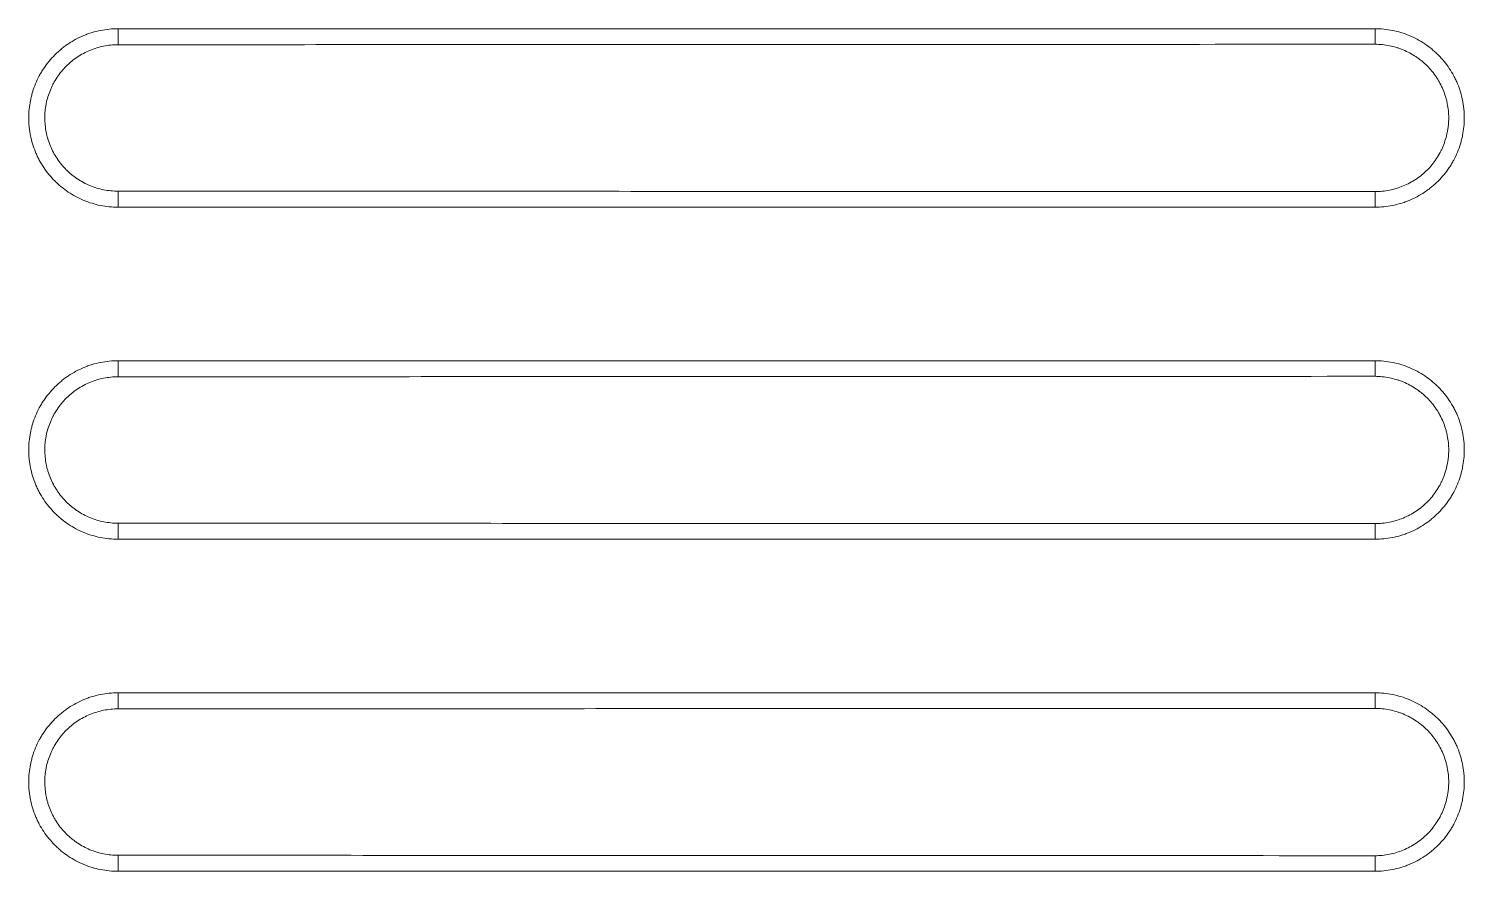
# Model space of a CAD drawing. Header units: millimetres. Extents: x -195 to 1349, y 148 to 750.
# Drawn here: x 904.64 to 924.09, y 363.53 to 374.94 of the extents above; entities that cross this region are included whole.
import ezdxf

# ---------------------------------------------------------------- set-up
doc = ezdxf.new("R2010")
doc.units = ezdxf.units.MM
doc.layers.add('4', color=7, linetype='CONTINUOUS', true_color=0xffffff)

msp = doc.modelspace()

# ---------------------------------------------------------------- linework, layer by layer
at = {"layer": '4', "color": 7, "linetype": 'Continuous', "lineweight": 18}
for points, knots in [([(905.849, 374.945), (905.769, 374.945), (905.69, 374.937), (905.574, 374.914), (905.536, 374.904), (905.479, 374.887), (905.46, 374.881), (905.423, 374.867), (905.404, 374.86), (905.313, 374.822), (905.243, 374.785), (905.161, 374.73), (905.145, 374.719), (905.113, 374.695), (905.097, 374.683), (905.051, 374.645), (905.022, 374.619), (904.938, 374.535), (904.888, 374.474), (904.832, 374.391), (904.822, 374.374), (904.801, 374.34), (904.792, 374.323), (904.764, 374.271), (904.747, 374.235), (904.716, 374.162), (904.703, 374.125), (904.686, 374.068), (904.681, 374.049), (904.671, 374.011), (904.667, 373.991), (904.647, 373.893), (904.639, 373.815), (904.639, 373.697), (904.641, 373.657), (904.647, 373.598), (904.65, 373.578), (904.655, 373.539), (904.659, 373.519), (904.678, 373.422), (904.701, 373.347), (904.739, 373.255), (904.747, 373.237), (904.764, 373.201), (904.773, 373.183), (904.801, 373.13), (904.821, 373.097), (904.887, 372.998), (904.937, 372.937), (905.007, 372.867), (905.022, 372.853), (905.051, 372.826), (905.096, 372.787), (905.143, 372.752), (905.209, 372.708), (905.243, 372.688), (905.313, 372.65), (905.349, 372.633), (905.459, 372.588), (905.534, 372.565), (905.65, 372.541), (905.69, 372.536), (905.769, 372.528), (905.809, 372.526), (905.849, 372.526)], [0, 0, 0, 0, 0.0625, 0.0625, 0.09375, 0.09375, 0.109375, 0.109375, 0.125, 0.125, 0.1875, 0.1875, 0.203125, 0.203125, 0.21875, 0.21875, 0.25, 0.25, 0.3125, 0.3125, 0.328125, 0.328125, 0.34375, 0.34375, 0.375, 0.375, 0.40625, 0.40625, 0.421875, 0.421875, 0.4375, 0.4375, 0.5, 0.5, 0.53125, 0.53125, 0.546875, 0.546875, 0.5625, 0.5625, 0.625, 0.625, 0.640625, 0.640625, 0.65625, 0.65625, 0.6875, 0.6875, 0.75, 0.75, 0.765625, 0.765625, 0.78125, 0.8125, 0.8125, 0.84375, 0.84375, 0.875, 0.875, 0.9375, 0.9375, 0.96875, 0.96875, 1, 1, 1, 1]), ([(922.878, 374.945), (920.57, 374.945), (918.262, 374.945), (914.27, 374.945), (912.586, 374.945), (909.217, 374.945), (907.533, 374.945), (905.849, 374.945)], [0, 0, 0, 0, 0.406548, 0.406548, 0.703274, 0.703274, 1, 1, 1, 1]), ([(922.878, 372.526), (922.957, 372.526), (923.036, 372.534), (923.152, 372.557), (923.19, 372.566), (923.247, 372.584), (923.266, 372.59), (923.304, 372.603), (923.322, 372.61), (923.414, 372.648), (923.483, 372.685), (923.565, 372.74), (923.582, 372.752), (923.614, 372.775), (923.629, 372.788), (923.676, 372.826), (923.705, 372.852), (923.789, 372.936), (923.839, 372.997), (923.894, 373.079), (923.905, 373.096), (923.925, 373.13), (923.935, 373.148), (923.963, 373.2), (923.98, 373.236), (924.01, 373.308), (924.023, 373.346), (924.04, 373.402), (924.046, 373.421), (924.055, 373.46), (924.06, 373.48), (924.079, 373.577), (924.087, 373.656), (924.087, 373.774), (924.085, 373.813), (924.079, 373.873), (924.077, 373.893), (924.071, 373.932), (924.068, 373.952), (924.048, 374.049), (924.026, 374.124), (923.988, 374.216), (923.98, 374.234), (923.963, 374.27), (923.954, 374.288), (923.926, 374.34), (923.905, 374.374), (923.84, 374.472), (923.79, 374.534), (923.719, 374.604), (923.705, 374.618), (923.675, 374.645), (923.631, 374.683), (923.583, 374.719), (923.518, 374.762), (923.484, 374.783), (923.414, 374.82), (923.378, 374.837), (923.268, 374.883), (923.192, 374.906), (923.076, 374.929), (923.037, 374.935), (922.957, 374.943), (922.917, 374.945), (922.878, 374.945)], [0, 0, 0, 0, 0.0625, 0.0625, 0.09375, 0.09375, 0.109375, 0.109375, 0.125, 0.125, 0.1875, 0.1875, 0.203125, 0.203125, 0.21875, 0.21875, 0.25, 0.25, 0.3125, 0.3125, 0.328125, 0.328125, 0.34375, 0.34375, 0.375, 0.375, 0.40625, 0.40625, 0.421875, 0.421875, 0.4375, 0.4375, 0.5, 0.5, 0.53125, 0.53125, 0.546875, 0.546875, 0.5625, 0.5625, 0.625, 0.625, 0.640625, 0.640625, 0.65625, 0.65625, 0.6875, 0.6875, 0.75, 0.75, 0.765625, 0.765625, 0.78125, 0.8125, 0.8125, 0.84375, 0.84375, 0.875, 0.875, 0.9375, 0.9375, 0.96875, 0.96875, 1, 1, 1, 1]), ([(905.849, 372.743), (905.783, 372.743), (905.719, 372.75), (905.624, 372.769), (905.593, 372.776), (905.53, 372.795), (905.499, 372.806), (905.439, 372.831), (905.381, 372.859), (905.325, 372.892), (905.285, 372.919), (905.272, 372.929), (905.246, 372.948), (905.233, 372.958), (905.195, 372.989), (905.171, 373.011), (905.102, 373.08), (905.061, 373.13), (905.016, 373.197), (905.007, 373.211), (904.99, 373.239), (904.982, 373.253), (904.959, 373.296), (904.945, 373.325), (904.921, 373.385), (904.91, 373.416), (904.895, 373.462), (904.891, 373.478), (904.883, 373.509), (904.88, 373.525), (904.87, 373.573), (904.861, 373.638), (904.857, 373.702), (904.857, 373.767), (904.859, 373.799), (904.863, 373.848), (904.865, 373.864), (904.87, 373.897), (904.884, 373.977), (904.908, 374.054), (904.939, 374.129), (904.945, 374.144), (904.959, 374.173), (904.966, 374.188), (904.989, 374.231), (905.006, 374.259), (905.06, 374.34), (905.101, 374.39), (905.159, 374.448), (905.17, 374.459), (905.195, 374.481), (905.207, 374.491), (905.244, 374.522), (905.27, 374.542), (905.324, 374.578), (905.352, 374.594), (905.409, 374.625), (905.439, 374.639), (905.499, 374.664), (905.56, 374.686), (905.623, 374.702), (905.686, 374.714), (905.718, 374.719), (905.783, 374.726), (905.816, 374.727), (905.849, 374.727)], [0, 0, 0, 0, 0.0625, 0.0625, 0.09375, 0.09375, 0.125, 0.125, 0.15625, 0.1875, 0.1875, 0.203125, 0.203125, 0.21875, 0.21875, 0.25, 0.25, 0.3125, 0.3125, 0.328125, 0.328125, 0.34375, 0.34375, 0.375, 0.375, 0.40625, 0.40625, 0.421875, 0.421875, 0.4375, 0.4375, 0.46875, 0.5, 0.5, 0.53125, 0.53125, 0.546875, 0.546875, 0.5625, 0.625, 0.625, 0.640625, 0.640625, 0.65625, 0.65625, 0.6875, 0.6875, 0.75, 0.75, 0.765625, 0.765625, 0.78125, 0.78125, 0.8125, 0.8125, 0.84375, 0.84375, 0.875, 0.875, 0.90625, 0.9375, 0.9375, 0.96875, 0.96875, 1, 1, 1, 1]), ([(922.878, 374.734), (920.57, 374.733), (918.262, 374.732), (914.27, 374.73), (912.586, 374.73), (909.217, 374.729), (907.533, 374.728), (905.849, 374.727)], [0, 0, 0, 0, 0.406541, 0.406541, 0.703271, 0.703271, 1, 1, 1, 1]), ([(922.878, 374.734), (922.943, 374.734), (923.008, 374.727), (923.104, 374.708), (923.136, 374.7), (923.183, 374.686), (923.198, 374.681), (923.229, 374.67), (923.245, 374.664), (923.29, 374.645), (923.349, 374.617), (923.405, 374.584), (923.445, 374.557), (923.459, 374.547), (923.485, 374.528), (923.498, 374.518), (923.536, 374.486), (923.56, 374.464), (923.63, 374.395), (923.671, 374.345), (923.717, 374.277), (923.725, 374.263), (923.742, 374.235), (923.75, 374.221), (923.774, 374.177), (923.787, 374.148), (923.812, 374.088), (923.823, 374.057), (923.838, 374.01), (923.842, 373.995), (923.85, 373.963), (923.854, 373.947), (923.863, 373.898), (923.873, 373.834), (923.876, 373.769), (923.876, 373.704), (923.875, 373.671), (923.87, 373.622), (923.868, 373.606), (923.863, 373.573), (923.849, 373.492), (923.825, 373.415), (923.794, 373.339), (923.788, 373.324), (923.774, 373.294), (923.766, 373.28), (923.743, 373.236), (923.726, 373.208), (923.672, 373.127), (923.631, 373.077), (923.573, 373.018), (923.561, 373.007), (923.536, 372.985), (923.524, 372.974), (923.486, 372.943), (923.46, 372.924), (923.406, 372.888), (923.378, 372.871), (923.32, 372.84), (923.29, 372.826), (923.23, 372.801), (923.169, 372.779), (923.105, 372.763), (923.041, 372.75), (923.009, 372.745), (922.943, 372.739), (922.91, 372.737), (922.878, 372.737)], [0, 0, 0, 0, 0.0625, 0.0625, 0.09375, 0.09375, 0.109375, 0.109375, 0.125, 0.125, 0.15625, 0.1875, 0.1875, 0.203125, 0.203125, 0.21875, 0.21875, 0.25, 0.25, 0.3125, 0.3125, 0.328125, 0.328125, 0.34375, 0.34375, 0.375, 0.375, 0.40625, 0.40625, 0.421875, 0.421875, 0.4375, 0.4375, 0.46875, 0.5, 0.5, 0.53125, 0.53125, 0.546875, 0.546875, 0.5625, 0.625, 0.625, 0.640625, 0.640625, 0.65625, 0.65625, 0.6875, 0.6875, 0.75, 0.75, 0.765625, 0.765625, 0.78125, 0.78125, 0.8125, 0.8125, 0.84375, 0.84375, 0.875, 0.875, 0.90625, 0.9375, 0.9375, 0.96875, 0.96875, 1, 1, 1, 1]), ([(922.878, 372.737), (920.57, 372.738), (918.262, 372.739), (914.27, 372.74), (912.586, 372.741), (909.217, 372.742), (907.533, 372.743), (905.849, 372.743)], [0, 0, 0, 0, 0.406541, 0.406541, 0.703271, 0.703271, 1, 1, 1, 1]), ([(922.878, 372.526), (920.57, 372.526), (918.262, 372.526), (914.27, 372.526), (912.586, 372.526), (909.217, 372.526), (907.533, 372.526), (905.849, 372.526)], [0, 0, 0, 0, 0.406548, 0.406548, 0.703274, 0.703274, 1, 1, 1, 1]), ([(905.849, 370.445), (905.769, 370.445), (905.69, 370.437), (905.574, 370.414), (905.536, 370.404), (905.479, 370.387), (905.46, 370.381), (905.423, 370.367), (905.404, 370.36), (905.313, 370.322), (905.243, 370.285), (905.161, 370.23), (905.145, 370.219), (905.113, 370.195), (905.097, 370.183), (905.051, 370.145), (905.022, 370.119), (904.938, 370.035), (904.888, 369.974), (904.832, 369.891), (904.822, 369.874), (904.801, 369.84), (904.792, 369.823), (904.764, 369.771), (904.747, 369.735), (904.716, 369.662), (904.703, 369.625), (904.686, 369.568), (904.681, 369.549), (904.671, 369.511), (904.667, 369.491), (904.647, 369.393), (904.639, 369.315), (904.639, 369.197), (904.641, 369.157), (904.647, 369.098), (904.65, 369.078), (904.655, 369.039), (904.659, 369.019), (904.678, 368.922), (904.701, 368.847), (904.739, 368.755), (904.747, 368.737), (904.764, 368.701), (904.773, 368.683), (904.801, 368.63), (904.821, 368.597), (904.887, 368.498), (904.937, 368.437), (905.007, 368.367), (905.022, 368.353), (905.051, 368.326), (905.096, 368.287), (905.143, 368.252), (905.209, 368.208), (905.243, 368.188), (905.313, 368.15), (905.349, 368.133), (905.459, 368.088), (905.534, 368.065), (905.65, 368.041), (905.69, 368.036), (905.769, 368.028), (905.809, 368.026), (905.849, 368.026)], [0, 0, 0, 0, 0.0625, 0.0625, 0.09375, 0.09375, 0.109375, 0.109375, 0.125, 0.125, 0.1875, 0.1875, 0.203125, 0.203125, 0.21875, 0.21875, 0.25, 0.25, 0.3125, 0.3125, 0.328125, 0.328125, 0.34375, 0.34375, 0.375, 0.375, 0.40625, 0.40625, 0.421875, 0.421875, 0.4375, 0.4375, 0.5, 0.5, 0.53125, 0.53125, 0.546875, 0.546875, 0.5625, 0.5625, 0.625, 0.625, 0.640625, 0.640625, 0.65625, 0.65625, 0.6875, 0.6875, 0.75, 0.75, 0.765625, 0.765625, 0.78125, 0.8125, 0.8125, 0.84375, 0.84375, 0.875, 0.875, 0.9375, 0.9375, 0.96875, 0.96875, 1, 1, 1, 1]), ([(922.878, 370.445), (920.57, 370.445), (918.262, 370.445), (914.27, 370.445), (912.586, 370.445), (909.217, 370.445), (907.533, 370.445), (905.849, 370.445)], [0, 0, 0, 0, 0.406548, 0.406548, 0.703274, 0.703274, 1, 1, 1, 1]), ([(922.878, 368.026), (922.957, 368.026), (923.036, 368.034), (923.152, 368.057), (923.19, 368.066), (923.247, 368.084), (923.266, 368.09), (923.304, 368.103), (923.322, 368.11), (923.414, 368.148), (923.483, 368.185), (923.565, 368.24), (923.582, 368.252), (923.614, 368.275), (923.629, 368.288), (923.676, 368.326), (923.705, 368.352), (923.789, 368.436), (923.839, 368.497), (923.894, 368.579), (923.905, 368.596), (923.925, 368.63), (923.935, 368.648), (923.963, 368.7), (923.98, 368.736), (924.01, 368.808), (924.023, 368.846), (924.04, 368.902), (924.046, 368.921), (924.055, 368.96), (924.06, 368.98), (924.079, 369.077), (924.087, 369.156), (924.087, 369.274), (924.085, 369.313), (924.079, 369.373), (924.077, 369.393), (924.071, 369.432), (924.068, 369.452), (924.048, 369.549), (924.026, 369.624), (923.988, 369.716), (923.98, 369.734), (923.963, 369.77), (923.954, 369.788), (923.926, 369.84), (923.905, 369.874), (923.84, 369.972), (923.79, 370.034), (923.719, 370.104), (923.705, 370.118), (923.675, 370.145), (923.631, 370.183), (923.583, 370.219), (923.518, 370.262), (923.484, 370.283), (923.414, 370.32), (923.378, 370.337), (923.268, 370.383), (923.192, 370.406), (923.076, 370.429), (923.037, 370.435), (922.957, 370.443), (922.917, 370.445), (922.878, 370.445)], [0, 0, 0, 0, 0.0625, 0.0625, 0.09375, 0.09375, 0.109375, 0.109375, 0.125, 0.125, 0.1875, 0.1875, 0.203125, 0.203125, 0.21875, 0.21875, 0.25, 0.25, 0.3125, 0.3125, 0.328125, 0.328125, 0.34375, 0.34375, 0.375, 0.375, 0.40625, 0.40625, 0.421875, 0.421875, 0.4375, 0.4375, 0.5, 0.5, 0.53125, 0.53125, 0.546875, 0.546875, 0.5625, 0.5625, 0.625, 0.625, 0.640625, 0.640625, 0.65625, 0.65625, 0.6875, 0.6875, 0.75, 0.75, 0.765625, 0.765625, 0.78125, 0.8125, 0.8125, 0.84375, 0.84375, 0.875, 0.875, 0.9375, 0.9375, 0.96875, 0.96875, 1, 1, 1, 1]), ([(905.849, 368.243), (905.783, 368.243), (905.719, 368.25), (905.624, 368.269), (905.593, 368.276), (905.53, 368.295), (905.499, 368.306), (905.439, 368.331), (905.381, 368.359), (905.325, 368.392), (905.285, 368.419), (905.272, 368.429), (905.246, 368.448), (905.233, 368.458), (905.195, 368.489), (905.171, 368.511), (905.102, 368.58), (905.061, 368.63), (905.016, 368.697), (905.007, 368.711), (904.99, 368.739), (904.982, 368.753), (904.959, 368.796), (904.945, 368.825), (904.921, 368.885), (904.91, 368.916), (904.895, 368.962), (904.891, 368.978), (904.883, 369.009), (904.88, 369.025), (904.87, 369.073), (904.861, 369.138), (904.857, 369.202), (904.857, 369.267), (904.859, 369.299), (904.863, 369.348), (904.865, 369.364), (904.87, 369.397), (904.884, 369.477), (904.908, 369.554), (904.939, 369.629), (904.945, 369.644), (904.959, 369.673), (904.966, 369.688), (904.989, 369.731), (905.006, 369.759), (905.06, 369.84), (905.101, 369.89), (905.159, 369.948), (905.17, 369.959), (905.195, 369.981), (905.207, 369.991), (905.244, 370.022), (905.27, 370.042), (905.324, 370.078), (905.352, 370.094), (905.409, 370.125), (905.439, 370.139), (905.499, 370.164), (905.56, 370.186), (905.623, 370.202), (905.686, 370.214), (905.718, 370.219), (905.783, 370.226), (905.816, 370.227), (905.849, 370.227)], [0, 0, 0, 0, 0.0625, 0.0625, 0.09375, 0.09375, 0.125, 0.125, 0.15625, 0.1875, 0.1875, 0.203125, 0.203125, 0.21875, 0.21875, 0.25, 0.25, 0.3125, 0.3125, 0.328125, 0.328125, 0.34375, 0.34375, 0.375, 0.375, 0.40625, 0.40625, 0.421875, 0.421875, 0.4375, 0.4375, 0.46875, 0.5, 0.5, 0.53125, 0.53125, 0.546875, 0.546875, 0.5625, 0.625, 0.625, 0.640625, 0.640625, 0.65625, 0.65625, 0.6875, 0.6875, 0.75, 0.75, 0.765625, 0.765625, 0.78125, 0.78125, 0.8125, 0.8125, 0.84375, 0.84375, 0.875, 0.875, 0.90625, 0.9375, 0.9375, 0.96875, 0.96875, 1, 1, 1, 1]), ([(922.878, 370.234), (920.57, 370.233), (918.262, 370.232), (914.27, 370.23), (912.586, 370.23), (909.217, 370.229), (907.533, 370.228), (905.849, 370.227)], [0, 0, 0, 0, 0.406541, 0.406541, 0.703271, 0.703271, 1, 1, 1, 1]), ([(922.878, 370.234), (922.943, 370.234), (923.008, 370.227), (923.104, 370.208), (923.136, 370.2), (923.183, 370.186), (923.198, 370.181), (923.229, 370.17), (923.245, 370.164), (923.29, 370.145), (923.349, 370.117), (923.405, 370.084), (923.445, 370.057), (923.459, 370.047), (923.485, 370.028), (923.498, 370.018), (923.536, 369.986), (923.56, 369.964), (923.63, 369.895), (923.671, 369.845), (923.717, 369.777), (923.725, 369.763), (923.742, 369.735), (923.75, 369.721), (923.774, 369.677), (923.787, 369.648), (923.812, 369.588), (923.823, 369.557), (923.838, 369.51), (923.842, 369.495), (923.85, 369.463), (923.854, 369.447), (923.863, 369.398), (923.873, 369.334), (923.876, 369.269), (923.876, 369.204), (923.875, 369.171), (923.87, 369.122), (923.868, 369.106), (923.863, 369.073), (923.849, 368.992), (923.825, 368.915), (923.794, 368.839), (923.788, 368.824), (923.774, 368.794), (923.766, 368.78), (923.743, 368.736), (923.726, 368.708), (923.672, 368.627), (923.631, 368.577), (923.573, 368.518), (923.561, 368.507), (923.536, 368.485), (923.524, 368.474), (923.486, 368.443), (923.46, 368.424), (923.406, 368.388), (923.378, 368.371), (923.32, 368.34), (923.29, 368.326), (923.23, 368.301), (923.169, 368.279), (923.105, 368.263), (923.041, 368.25), (923.009, 368.245), (922.943, 368.239), (922.91, 368.237), (922.878, 368.237)], [0, 0, 0, 0, 0.0625, 0.0625, 0.09375, 0.09375, 0.109375, 0.109375, 0.125, 0.125, 0.15625, 0.1875, 0.1875, 0.203125, 0.203125, 0.21875, 0.21875, 0.25, 0.25, 0.3125, 0.3125, 0.328125, 0.328125, 0.34375, 0.34375, 0.375, 0.375, 0.40625, 0.40625, 0.421875, 0.421875, 0.4375, 0.4375, 0.46875, 0.5, 0.5, 0.53125, 0.53125, 0.546875, 0.546875, 0.5625, 0.625, 0.625, 0.640625, 0.640625, 0.65625, 0.65625, 0.6875, 0.6875, 0.75, 0.75, 0.765625, 0.765625, 0.78125, 0.78125, 0.8125, 0.8125, 0.84375, 0.84375, 0.875, 0.875, 0.90625, 0.9375, 0.9375, 0.96875, 0.96875, 1, 1, 1, 1]), ([(922.878, 368.237), (920.57, 368.238), (918.262, 368.239), (914.27, 368.24), (912.586, 368.241), (909.217, 368.242), (907.533, 368.243), (905.849, 368.243)], [0, 0, 0, 0, 0.406541, 0.406541, 0.703271, 0.703271, 1, 1, 1, 1]), ([(922.878, 368.026), (920.57, 368.026), (918.262, 368.026), (914.27, 368.026), (912.586, 368.026), (909.217, 368.026), (907.533, 368.026), (905.849, 368.026)], [0, 0, 0, 0, 0.406548, 0.406548, 0.703274, 0.703274, 1, 1, 1, 1]), ([(905.849, 365.945), (905.769, 365.945), (905.69, 365.937), (905.574, 365.914), (905.536, 365.904), (905.479, 365.887), (905.46, 365.881), (905.423, 365.867), (905.404, 365.86), (905.313, 365.822), (905.243, 365.785), (905.161, 365.73), (905.145, 365.719), (905.113, 365.695), (905.097, 365.683), (905.051, 365.645), (905.022, 365.619), (904.938, 365.535), (904.888, 365.474), (904.832, 365.391), (904.822, 365.374), (904.801, 365.34), (904.792, 365.323), (904.764, 365.271), (904.747, 365.235), (904.716, 365.162), (904.703, 365.125), (904.686, 365.068), (904.681, 365.049), (904.671, 365.011), (904.667, 364.991), (904.647, 364.893), (904.639, 364.815), (904.639, 364.697), (904.641, 364.657), (904.647, 364.598), (904.65, 364.578), (904.655, 364.539), (904.659, 364.519), (904.678, 364.422), (904.701, 364.347), (904.739, 364.255), (904.747, 364.237), (904.764, 364.201), (904.773, 364.183), (904.801, 364.13), (904.821, 364.097), (904.887, 363.998), (904.937, 363.937), (905.007, 363.867), (905.022, 363.853), (905.051, 363.826), (905.096, 363.787), (905.143, 363.752), (905.209, 363.708), (905.243, 363.688), (905.313, 363.65), (905.349, 363.633), (905.459, 363.588), (905.534, 363.565), (905.65, 363.541), (905.69, 363.536), (905.769, 363.528), (905.809, 363.526), (905.849, 363.526)], [0, 0, 0, 0, 0.0625, 0.0625, 0.09375, 0.09375, 0.109375, 0.109375, 0.125, 0.125, 0.1875, 0.1875, 0.203125, 0.203125, 0.21875, 0.21875, 0.25, 0.25, 0.3125, 0.3125, 0.328125, 0.328125, 0.34375, 0.34375, 0.375, 0.375, 0.40625, 0.40625, 0.421875, 0.421875, 0.4375, 0.4375, 0.5, 0.5, 0.53125, 0.53125, 0.546875, 0.546875, 0.5625, 0.5625, 0.625, 0.625, 0.640625, 0.640625, 0.65625, 0.65625, 0.6875, 0.6875, 0.75, 0.75, 0.765625, 0.765625, 0.78125, 0.8125, 0.8125, 0.84375, 0.84375, 0.875, 0.875, 0.9375, 0.9375, 0.96875, 0.96875, 1, 1, 1, 1]), ([(922.878, 365.945), (920.57, 365.945), (918.262, 365.945), (914.27, 365.945), (912.586, 365.945), (909.217, 365.945), (907.533, 365.945), (905.849, 365.945)], [0, 0, 0, 0, 0.406548, 0.406548, 0.703274, 0.703274, 1, 1, 1, 1]), ([(922.878, 363.526), (922.957, 363.526), (923.036, 363.534), (923.152, 363.557), (923.19, 363.566), (923.247, 363.584), (923.266, 363.59), (923.304, 363.603), (923.322, 363.61), (923.414, 363.648), (923.483, 363.685), (923.565, 363.74), (923.582, 363.752), (923.614, 363.775), (923.629, 363.788), (923.676, 363.826), (923.705, 363.852), (923.789, 363.936), (923.839, 363.997), (923.894, 364.079), (923.905, 364.096), (923.925, 364.13), (923.935, 364.148), (923.963, 364.2), (923.98, 364.236), (924.01, 364.308), (924.023, 364.346), (924.04, 364.402), (924.046, 364.421), (924.055, 364.46), (924.06, 364.48), (924.079, 364.577), (924.087, 364.656), (924.087, 364.774), (924.085, 364.813), (924.079, 364.873), (924.077, 364.893), (924.071, 364.932), (924.068, 364.952), (924.048, 365.049), (924.026, 365.124), (923.988, 365.216), (923.98, 365.234), (923.963, 365.27), (923.954, 365.288), (923.926, 365.34), (923.905, 365.374), (923.84, 365.472), (923.79, 365.534), (923.719, 365.604), (923.705, 365.618), (923.675, 365.645), (923.631, 365.683), (923.583, 365.719), (923.518, 365.762), (923.484, 365.783), (923.414, 365.82), (923.378, 365.837), (923.268, 365.883), (923.192, 365.906), (923.076, 365.929), (923.037, 365.935), (922.957, 365.943), (922.917, 365.945), (922.878, 365.945)], [0, 0, 0, 0, 0.0625, 0.0625, 0.09375, 0.09375, 0.109375, 0.109375, 0.125, 0.125, 0.1875, 0.1875, 0.203125, 0.203125, 0.21875, 0.21875, 0.25, 0.25, 0.3125, 0.3125, 0.328125, 0.328125, 0.34375, 0.34375, 0.375, 0.375, 0.40625, 0.40625, 0.421875, 0.421875, 0.4375, 0.4375, 0.5, 0.5, 0.53125, 0.53125, 0.546875, 0.546875, 0.5625, 0.5625, 0.625, 0.625, 0.640625, 0.640625, 0.65625, 0.65625, 0.6875, 0.6875, 0.75, 0.75, 0.765625, 0.765625, 0.78125, 0.8125, 0.8125, 0.84375, 0.84375, 0.875, 0.875, 0.9375, 0.9375, 0.96875, 0.96875, 1, 1, 1, 1]), ([(905.849, 363.743), (905.783, 363.743), (905.719, 363.75), (905.624, 363.769), (905.593, 363.776), (905.53, 363.795), (905.499, 363.806), (905.439, 363.831), (905.381, 363.859), (905.325, 363.892), (905.285, 363.919), (905.272, 363.929), (905.246, 363.948), (905.233, 363.958), (905.195, 363.989), (905.171, 364.011), (905.102, 364.08), (905.061, 364.13), (905.016, 364.197), (905.007, 364.211), (904.99, 364.239), (904.982, 364.253), (904.959, 364.296), (904.945, 364.325), (904.921, 364.385), (904.91, 364.416), (904.895, 364.462), (904.891, 364.478), (904.883, 364.509), (904.88, 364.525), (904.87, 364.573), (904.861, 364.638), (904.857, 364.702), (904.857, 364.767), (904.859, 364.799), (904.863, 364.848), (904.865, 364.864), (904.87, 364.897), (904.884, 364.977), (904.908, 365.054), (904.939, 365.129), (904.945, 365.144), (904.959, 365.173), (904.966, 365.188), (904.989, 365.231), (905.006, 365.259), (905.06, 365.34), (905.101, 365.39), (905.159, 365.448), (905.17, 365.459), (905.195, 365.481), (905.207, 365.491), (905.244, 365.522), (905.27, 365.542), (905.324, 365.578), (905.352, 365.594), (905.409, 365.625), (905.439, 365.639), (905.499, 365.664), (905.56, 365.686), (905.623, 365.702), (905.686, 365.714), (905.718, 365.719), (905.783, 365.726), (905.816, 365.727), (905.849, 365.727)], [0, 0, 0, 0, 0.0625, 0.0625, 0.09375, 0.09375, 0.125, 0.125, 0.15625, 0.1875, 0.1875, 0.203125, 0.203125, 0.21875, 0.21875, 0.25, 0.25, 0.3125, 0.3125, 0.328125, 0.328125, 0.34375, 0.34375, 0.375, 0.375, 0.40625, 0.40625, 0.421875, 0.421875, 0.4375, 0.4375, 0.46875, 0.5, 0.5, 0.53125, 0.53125, 0.546875, 0.546875, 0.5625, 0.625, 0.625, 0.640625, 0.640625, 0.65625, 0.65625, 0.6875, 0.6875, 0.75, 0.75, 0.765625, 0.765625, 0.78125, 0.78125, 0.8125, 0.8125, 0.84375, 0.84375, 0.875, 0.875, 0.90625, 0.9375, 0.9375, 0.96875, 0.96875, 1, 1, 1, 1]), ([(922.878, 365.734), (920.57, 365.733), (918.262, 365.732), (914.27, 365.73), (912.586, 365.73), (909.217, 365.729), (907.533, 365.728), (905.849, 365.727)], [0, 0, 0, 0, 0.406541, 0.406541, 0.703271, 0.703271, 1, 1, 1, 1]), ([(922.878, 365.734), (922.943, 365.734), (923.008, 365.727), (923.104, 365.708), (923.136, 365.7), (923.183, 365.686), (923.198, 365.681), (923.229, 365.67), (923.245, 365.664), (923.29, 365.645), (923.349, 365.617), (923.405, 365.584), (923.445, 365.557), (923.459, 365.547), (923.485, 365.528), (923.498, 365.518), (923.536, 365.486), (923.56, 365.464), (923.63, 365.395), (923.671, 365.345), (923.717, 365.277), (923.725, 365.263), (923.742, 365.235), (923.75, 365.221), (923.774, 365.177), (923.787, 365.148), (923.812, 365.088), (923.823, 365.057), (923.838, 365.01), (923.842, 364.995), (923.85, 364.963), (923.854, 364.947), (923.863, 364.898), (923.873, 364.834), (923.876, 364.769), (923.876, 364.704), (923.875, 364.671), (923.87, 364.622), (923.868, 364.606), (923.863, 364.573), (923.849, 364.492), (923.825, 364.415), (923.794, 364.339), (923.788, 364.324), (923.774, 364.294), (923.766, 364.28), (923.743, 364.236), (923.726, 364.208), (923.672, 364.127), (923.631, 364.077), (923.573, 364.018), (923.561, 364.007), (923.536, 363.985), (923.524, 363.974), (923.486, 363.943), (923.46, 363.924), (923.406, 363.888), (923.378, 363.871), (923.32, 363.84), (923.29, 363.826), (923.23, 363.801), (923.169, 363.779), (923.105, 363.763), (923.041, 363.75), (923.009, 363.745), (922.943, 363.739), (922.91, 363.737), (922.878, 363.737)], [0, 0, 0, 0, 0.0625, 0.0625, 0.09375, 0.09375, 0.109375, 0.109375, 0.125, 0.125, 0.15625, 0.1875, 0.1875, 0.203125, 0.203125, 0.21875, 0.21875, 0.25, 0.25, 0.3125, 0.3125, 0.328125, 0.328125, 0.34375, 0.34375, 0.375, 0.375, 0.40625, 0.40625, 0.421875, 0.421875, 0.4375, 0.4375, 0.46875, 0.5, 0.5, 0.53125, 0.53125, 0.546875, 0.546875, 0.5625, 0.625, 0.625, 0.640625, 0.640625, 0.65625, 0.65625, 0.6875, 0.6875, 0.75, 0.75, 0.765625, 0.765625, 0.78125, 0.78125, 0.8125, 0.8125, 0.84375, 0.84375, 0.875, 0.875, 0.90625, 0.9375, 0.9375, 0.96875, 0.96875, 1, 1, 1, 1]), ([(922.878, 363.737), (920.57, 363.738), (918.262, 363.739), (914.27, 363.74), (912.586, 363.741), (909.217, 363.742), (907.533, 363.743), (905.849, 363.743)], [0, 0, 0, 0, 0.406541, 0.406541, 0.703271, 0.703271, 1, 1, 1, 1]), ([(922.878, 363.526), (920.57, 363.526), (918.262, 363.526), (914.27, 363.526), (912.586, 363.526), (909.217, 363.526), (907.533, 363.526), (905.849, 363.526)], [0, 0, 0, 0, 0.406548, 0.406548, 0.703274, 0.703274, 1, 1, 1, 1])]:
    msp.add_open_spline(points, degree=3, knots=knots, dxfattribs=at)
at = {"layer": '4', "color": 7, "linetype": 'Continuous', "lineweight": 13}
for points in [[(905.849, 374.945), (905.849, 374.872), (905.849, 374.8), (905.849, 374.727)], [(922.878, 374.734), (922.878, 374.804), (922.878, 374.874), (922.878, 374.945)], [(905.849, 372.743), (905.849, 372.671), (905.849, 372.598), (905.849, 372.526)], [(922.878, 372.526), (922.878, 372.596), (922.878, 372.667), (922.878, 372.737)], [(905.849, 370.445), (905.849, 370.372), (905.849, 370.3), (905.849, 370.227)], [(922.878, 370.234), (922.878, 370.304), (922.878, 370.374), (922.878, 370.445)], [(905.849, 368.243), (905.849, 368.171), (905.849, 368.098), (905.849, 368.026)], [(922.878, 368.026), (922.878, 368.096), (922.878, 368.167), (922.878, 368.237)], [(905.849, 365.945), (905.849, 365.872), (905.849, 365.8), (905.849, 365.727)], [(922.878, 365.734), (922.878, 365.804), (922.878, 365.874), (922.878, 365.945)], [(905.849, 363.743), (905.849, 363.671), (905.849, 363.598), (905.849, 363.526)], [(922.878, 363.526), (922.878, 363.596), (922.878, 363.667), (922.878, 363.737)]]:
    msp.add_open_spline(points, degree=3, dxfattribs=at)

doc.saveas('drawing.dxf')
